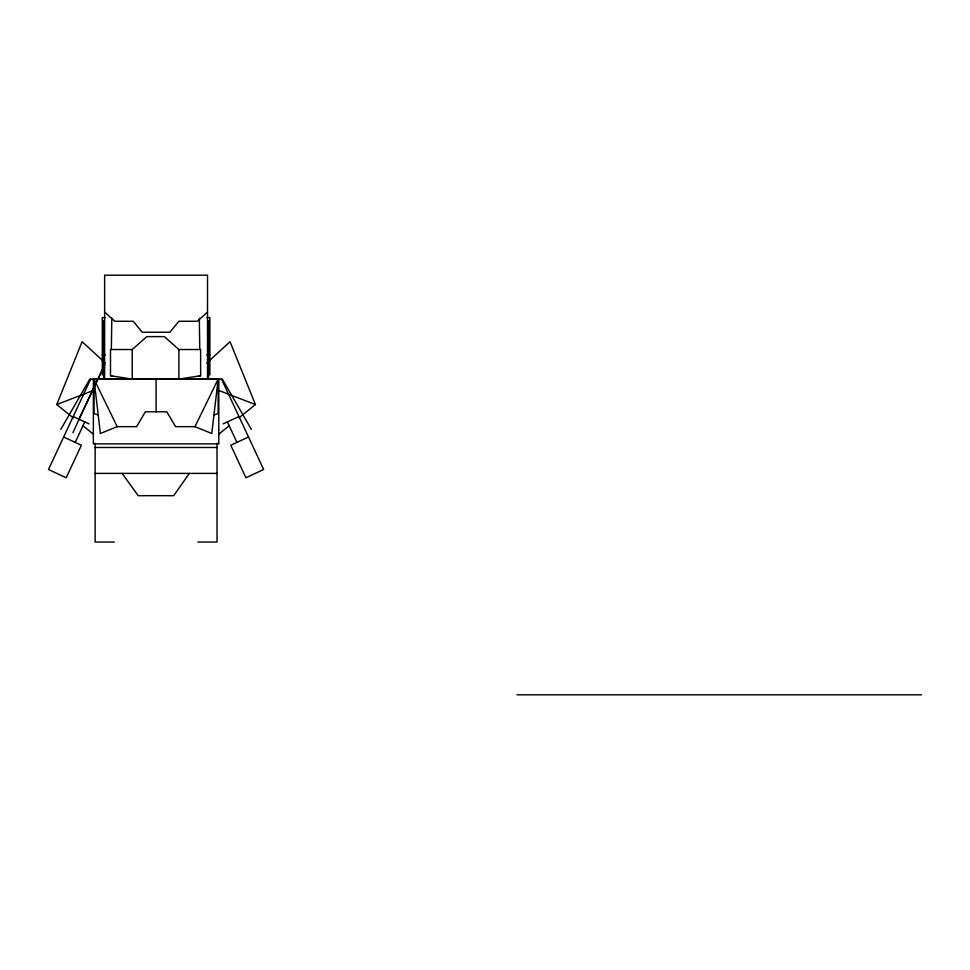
<?xml version="1.0" encoding="UTF-8"?>
<svg xmlns="http://www.w3.org/2000/svg" width="970" height="970" viewBox="0 0 970 970"><rect width="100%" height="100%" fill="white"/><g stroke="black" fill="none" stroke-linecap="round" stroke-linejoin="round"><path stroke-width="1.45" d="M111.344 349.527L111.805 318.293M73.211 417.876L56.745 404.551L82.11 341.707L105.221 362.938M90.647 379.112L48.5 469.504L66.203 477.761L81.371 445.254L63.656 436.997M87.93 400.234L72.883 432.681M75.223 442.393L84.766 421.901M78.485 420.155L104.699 364.756L86.682 403.083M117.212 426.667L94.005 379.149L100.383 433.505L117.212 426.667L136.612 426.654L145.367 411.789L166.791 411.789L175.546 426.654L194.946 426.667L218.153 379.149L94.005 379.149L94.005 413.487L98.212 415.027M60.819 429.334L89.822 379.112L222.336 379.112L251.327 429.334M189.32 473.396L173.727 495.682L138.189 495.682L122.099 473.396M206.937 362.938L230.035 341.707L255.413 404.551L238.947 417.876M207.519 312.037L197.371 321.264L178.892 321.264L169.92 332.237L142.238 332.237L133.266 321.264L114.775 321.264L104.627 312.037M132.247 349.527L132.247 379.112L110.495 375.729L110.495 349.527L132.247 349.527L146.785 336.626L164.342 336.626L178.88 349.527L200.632 349.527L200.632 375.729L178.88 379.112L178.88 349.527M218.941 434.063L229.526 425.49M223.136 423.89L238.947 416.518M248.502 436.997L230.787 445.254L245.944 477.761L263.658 469.504L221.512 379.112M56.745 404.551L93.302 390.486M213.946 415.027L218.153 413.487L218.153 379.149L211.775 433.505L194.946 426.667M105.281 317.626L102.299 317.626L102.299 374.929M206.877 317.626L209.859 317.626L209.859 374.929M102.299 354.802L105.33 354.802M206.828 354.802L209.859 354.802M110.495 375.729L112.18 375.729M198.947 375.729L200.632 375.729M95.133 447.473L217.013 447.473M95.133 473.396L217.013 473.396M114.314 542.048L95.133 542.048L95.133 443.229M197.844 542.048L217.013 542.048L217.013 443.229M516.962 694.811L921.5 694.811M218.856 390.486L255.413 404.551M73.211 416.518L89.01 423.89M82.632 425.49L93.217 434.063M227.392 421.901L236.935 442.393M199.323 318.293L199.784 349.527M156.073 379.112L156.121 411.789M218.796 379.112L218.796 443.896L93.362 443.896L93.362 379.112M208.55 320.609L208.55 379.112M207.519 379.112L207.519 275.189L104.627 275.189L104.627 379.112M103.608 320.609L103.608 379.112"/></g></svg>
